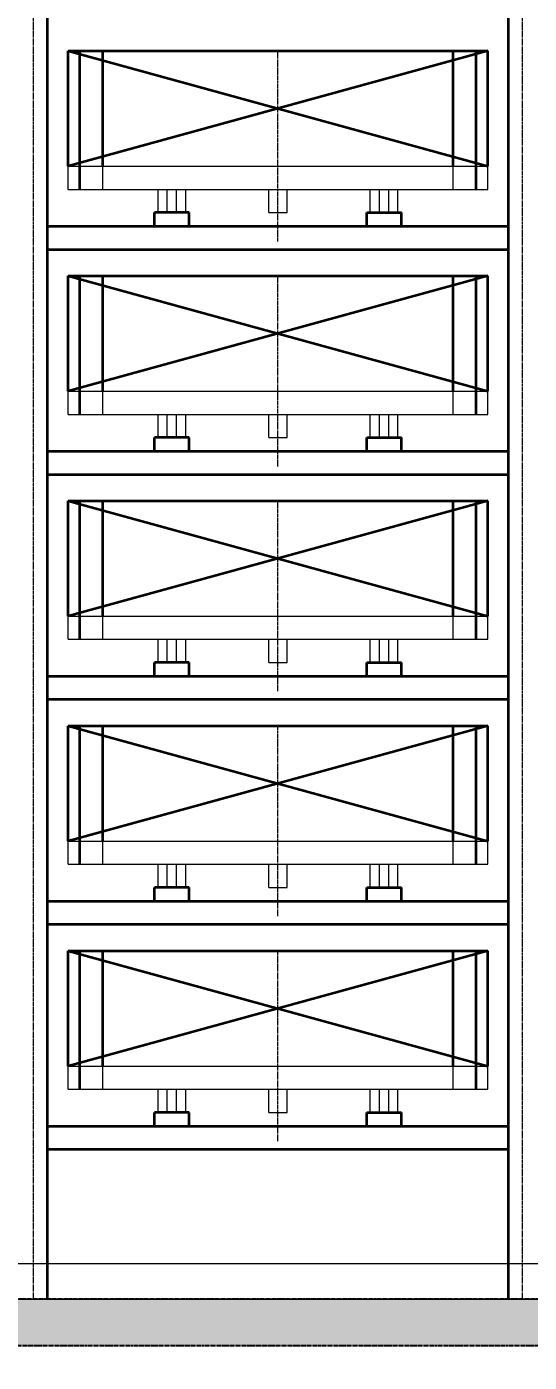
# Model space of a CAD drawing. Header units: millimetres. Extents: x -67280 to 67280, y -47520 to 47520.
# Drawn here: x 11752 to 13932, y 7327 to 13115 of the extents above; entities that cross this region are included whole.
import ezdxf

# ---------------------------------------------------------------- set-up
doc = ezdxf.new("R2010")
doc.units = ezdxf.units.MM
doc.linetypes.add('双点画线', pattern=[22, 12, -2, 2, -2, 2, -2])
doc.linetypes.add('点画线', pattern=[18, 12, -2, 2, -2])
doc.layers.get('0').update_dxf_attribs({"lineweight": 35})
for name, color, linetype, lineweight in [('7', 30, '双点画线', 18), ('ACADCAXA细实线层', 3, 'Continuous', 18), ('ACAD细实线', 2, 'Continuous', 18), ('EB0', 7, 'Continuous', 35), ('中心线层', 1, '点画线', 18), ('剖面线层', 6, 'Continuous', 18), ('尺寸线层', 4, 'Continuous', 18), ('细实线层', 3, 'Continuous', 18)]:
    doc.layers.add(name, color=color, linetype=linetype, lineweight=lineweight)
doc.styles.add('标准', font='', dxfattribs={"width": 0.667})
doc.styles.get('标准').set_extended_font_data('宋体')
doc.dimstyles.new('标准', dxfattribs={"dimscale": 160, "dimtxt": 2, "dimasz": 1, "dimexe": 1, "dimexo": 0, "dimgap": 1, "dimtad": 1, "dimdec": 1, "dimdsep": 46, "dimtxsty": '标准', "dimblk": '_CAXARROW', "dimcen": 0, "dimdle": 2, "dimaunit": 1, "dimadec": 0, "dimazin": 2, "dimtfac": 0.707107, "dimtdec": 3, "dimtmove": 0, "dimatfit": 3, "dimfxl": 0, "dimfrac": 2, "dimtolj": 1, "dimarcsym": 0})

# ---------------------------------------------------------------- blocks, each defined once
blk = doc.blocks.new('*X1422')
at = {"layer": '尺寸线层', "linetype": 'Continuous', "lineweight": 18}
for points in [[(-45548, 4482.5), (-45388, 4462.5), (-45388, 4502.5)], [(20352, 4482.5), (20192, 4462.5), (20192, 4502.5)]]:
    blk.add_hatch(color=0, dxfattribs=at).paths.add_polyline_path(points, flags=0)
at = {"layer": '尺寸线层', "color": 0}
for p, q in [((-45548, 7646.8), (-45548, 4322.5)), ((20352, 7646.8), (20352, 4322.5))]:
    blk.add_line(p, q, dxfattribs=at)
at = {"layer": '尺寸线层', "color": 0, "linetype": 'Continuous', "lineweight": 18}
blk.add_line((20352, 4482.5), (-45548, 4482.5), dxfattribs=at)
at = {"layer": '尺寸线层', "color": 0, "insert": (-12598, 4849.7), "char_height": 320, "width": 4468.485, "attachment_point": 5, "line_spacing_factor": 1.15057, "style": '标准'}
blk.add_mtext('\\T1.1;地轨总长=65900', dxfattribs=at)
blk = doc.blocks.new('_CAXARROW')
blk.add_hatch(color=0).paths.add_polyline_path([(0, 0), (-1, 0.125), (-1, -0.125)], flags=0)
blk = doc.blocks.new('*X1431')
at = {"layer": '尺寸线层', "linetype": 'Continuous', "lineweight": 18}
for points in [[(-43338, 6013.6), (-43178, 6033.6), (-43178, 5993.6)], [(18142, 6013.6), (17982, 6033.6), (17982, 5993.6)]]:
    blk.add_hatch(color=0, dxfattribs=at).paths.add_polyline_path(points, flags=0)
at = {"layer": '尺寸线层', "color": 0}
for p, q in [((-43338, 7599.8), (-43338, 5853.6)), ((18142, 7599.8), (18142, 5853.6))]:
    blk.add_line(p, q, dxfattribs=at)
at = {"layer": '尺寸线层', "color": 0, "linetype": 'Continuous', "lineweight": 18}
blk.add_line((-43338, 6013.6), (18142, 6013.6), dxfattribs=at)
at = {"layer": '尺寸线层', "color": 0, "insert": (-12598, 6333.6), "char_height": 320, "width": 4248.879, "attachment_point": 5, "line_spacing_factor": 1.15057, "style": '标准'}
blk.add_mtext('\\T1.1;2120x29=61480', dxfattribs=at)
blk = doc.blocks.new('*X1599')
at = {"layer": '剖面线层', "linetype": 'Continuous', "lineweight": 18}
h = blk.add_hatch(dxfattribs=at)
h.set_pattern_fill('AR-CONC', color=256, style=0)
h.set_pattern_definition([(50, (0, 0), (182.18467, -15.9391), [19.05, -209.55]), (355, (0, 0), (-35.2428, 191.05664), [15.24, -167.64]), (100.451, (15.18, -1.33), (146.9425, 175.1167), [16.19, -178.09]), (46.1842, (0, 50.8), (271.07904, -42.0423), [28.575, -314.325]), (96.6356, (22.6, 47.3), (237.4042, 247.4256), [24.285, -267.135]), (351.184, (0, 50.8), (237.4046, 247.4251), [22.86, -251.46]), (21, (25.4, 38.1), (151.61488, -102.26552), [19.05, -209.55]), (326, (25.4, 38.1), (61.80203, 184.18797), [15.24, -167.64]), (71.4514, (38.03, 29.58), (213.4165, 81.92286), [16.19, -178.09]), (37.5, (0, 0), (3.088603, 84.55504), [0, -165.608, 0, -170.18, 0, -168.275]), (7.5, (0, 0), (66.81966, 100.18057), [0, -97.028, 0, -161.798, 0, -64.135]), (-32.5, (-56.64, 0), (135.590595, -5.728744), [0, -63.5, 0, -198.12, 0, -262.89]), (-42.5, (-82.04, 0), (148.12918, 25.4265), [0, -82.55, 0, -131.572, 0, -186.69])])
h.paths.add_polyline_path([(-65900, -100), (-65900, -3.4), (-65900, 100), (0, 100), (0, -100)], flags=0)
at = {"layer": '7', "linetype": '双点画线', "lineweight": 25}
for p, q in [((0, 100), (-65900, 100)), ((-65900, -100), (0, -100))]:
    blk.add_line(p, q, dxfattribs=at)

msp = doc.modelspace()

# ---------------------------------------------------------------- linework, layer by layer
at = {"layer": 'ACADCAXA细实线层', "color": 2, "linetype": 'Continuous', "lineweight": 18}
for p, q in [((11932.031, 12509.786), (13752.031, 12509.786)), ((11932.031, 12409.786), (13752.031, 12409.786)), ((12322.031, 12309.786), (12322.031, 12409.786)), ((12402.031, 12309.786), (12402.031, 12409.786)), ((12802.031, 12309.786), (12802.031, 12409.786)), ((12882.031, 12309.786), (12882.031, 12409.786)), ((13282.031, 12309.786), (13282.031, 12409.786)), ((13362.031, 12309.786), (13362.031, 12409.786)), ((12322.031, 12309.786), (12402.031, 12309.786)), ((12802.031, 12309.786), (12882.031, 12309.786)), ((13282.031, 12309.786), (13362.031, 12309.786)), ((11932.031, 11534.786), (13752.031, 11534.786)), ((11932.031, 11434.786), (13752.031, 11434.786)), ((12322.031, 11334.786), (12322.031, 11434.786)), ((12402.031, 11334.786), (12402.031, 11434.786)), ((12802.031, 11334.786), (12802.031, 11434.786)), ((12882.031, 11334.786), (12882.031, 11434.786)), ((13282.031, 11334.786), (13282.031, 11434.786)), ((13362.031, 11334.786), (13362.031, 11434.786)), ((12322.031, 11334.786), (12402.031, 11334.786)), ((12802.031, 11334.786), (12882.031, 11334.786)), ((13282.031, 11334.786), (13362.031, 11334.786)), ((11932.031, 10559.786), (13752.031, 10559.786)), ((11932.031, 10459.786), (13752.031, 10459.786)), ((12322.031, 10359.786), (12322.031, 10459.786)), ((12402.031, 10359.786), (12402.031, 10459.786)), ((12802.031, 10359.786), (12802.031, 10459.786)), ((12882.031, 10359.786), (12882.031, 10459.786)), ((13282.031, 10359.786), (13282.031, 10459.786)), ((13362.031, 10359.786), (13362.031, 10459.786)), ((12322.031, 10359.786), (12402.031, 10359.786)), ((12802.031, 10359.786), (12882.031, 10359.786)), ((13282.031, 10359.786), (13362.031, 10359.786)), ((11932.031, 9584.786), (13752.031, 9584.786)), ((11932.031, 9484.786), (13752.031, 9484.786)), ((12322.031, 9384.786), (12322.031, 9484.786)), ((12402.031, 9384.786), (12402.031, 9484.786)), ((12802.031, 9384.786), (12802.031, 9484.786)), ((12882.031, 9384.786), (12882.031, 9484.786)), ((13282.031, 9384.786), (13282.031, 9484.786)), ((13362.031, 9384.786), (13362.031, 9484.786)), ((12322.031, 9384.786), (12402.031, 9384.786)), ((12802.031, 9384.786), (12882.031, 9384.786)), ((13282.031, 9384.786), (13362.031, 9384.786)), ((11932.031, 8609.786), (13752.031, 8609.786)), ((11932.031, 8509.786), (13752.031, 8509.786)), ((12322.031, 8409.786), (12322.031, 8509.786)), ((12402.031, 8409.786), (12402.031, 8509.786)), ((12802.031, 8409.786), (12802.031, 8509.786)), ((12882.031, 8409.786), (12882.031, 8509.786)), ((13282.031, 8409.786), (13282.031, 8509.786)), ((13362.031, 8409.786), (13362.031, 8509.786)), ((12322.031, 8409.786), (12402.031, 8409.786)), ((12802.031, 8409.786), (12882.031, 8409.786)), ((13282.031, 8409.786), (13362.031, 8409.786))]:
    msp.add_line(p, q, dxfattribs=at)
at = {"layer": 'EB0'}
for p, q in [((11842.031, 7599.786), (11842.031, 18849.786)), ((13842.031, 7599.786), (13842.031, 18849.786)), ((12307.031, 12249.786), (12307.031, 12309.786)), ((12457.031, 12309.786), (12307.031, 12309.786)), ((12457.031, 12249.786), (12457.031, 12309.786)), ((13227.031, 12309.786), (13377.031, 12309.786)), ((13227.031, 12249.786), (13227.031, 12309.786)), ((13377.031, 12249.786), (13377.031, 12309.786)), ((11842.031, 12249.786), (13842.031, 12249.786)), ((12082.031, 12249.786), (13842.031, 12249.786)), ((11842.031, 12149.786), (13842.031, 12149.786)), ((12082.031, 12149.786), (13842.031, 12149.786)), ((12307.031, 11274.786), (12307.031, 11334.786)), ((12457.031, 11334.786), (12307.031, 11334.786)), ((12457.031, 11274.786), (12457.031, 11334.786)), ((13227.031, 11334.786), (13377.031, 11334.786)), ((13227.031, 11274.786), (13227.031, 11334.786)), ((13377.031, 11274.786), (13377.031, 11334.786)), ((11842.031, 11274.786), (13842.031, 11274.786)), ((12082.031, 11274.786), (13842.031, 11274.786)), ((11842.031, 11174.786), (13842.031, 11174.786)), ((12082.031, 11174.786), (13842.031, 11174.786)), ((12307.031, 10299.786), (12307.031, 10359.786)), ((12457.031, 10359.786), (12307.031, 10359.786)), ((12457.031, 10299.786), (12457.031, 10359.786)), ((13227.031, 10359.786), (13377.031, 10359.786)), ((13227.031, 10299.786), (13227.031, 10359.786)), ((13377.031, 10299.786), (13377.031, 10359.786)), ((11842.031, 10299.786), (13842.031, 10299.786)), ((12082.031, 10299.786), (13842.031, 10299.786)), ((11842.031, 10199.786), (13842.031, 10199.786)), ((12082.031, 10199.786), (13842.031, 10199.786)), ((12307.031, 9324.786), (12307.031, 9384.786)), ((12457.031, 9384.786), (12307.031, 9384.786)), ((12457.031, 9324.786), (12457.031, 9384.786)), ((13227.031, 9384.786), (13377.031, 9384.786)), ((13227.031, 9324.786), (13227.031, 9384.786)), ((13377.031, 9324.786), (13377.031, 9384.786)), ((11842.031, 9324.786), (13842.031, 9324.786)), ((12082.031, 9324.786), (13842.031, 9324.786)), ((11842.031, 9224.786), (13842.031, 9224.786)), ((12082.031, 9224.786), (13842.031, 9224.786)), ((12307.031, 8349.786), (12307.031, 8409.786)), ((12457.031, 8409.786), (12307.031, 8409.786)), ((12457.031, 8349.786), (12457.031, 8409.786)), ((13227.031, 8409.786), (13377.031, 8409.786)), ((13227.031, 8349.786), (13227.031, 8409.786)), ((13377.031, 8349.786), (13377.031, 8409.786)), ((11842.031, 8349.786), (13842.031, 8349.786)), ((12082.031, 8349.786), (13842.031, 8349.786)), ((11842.031, 8249.786), (13842.031, 8249.786)), ((12082.031, 8249.786), (13842.031, 8249.786))]:
    msp.add_line(p, q, dxfattribs=at)
at = {"layer": 'EB0', "color": 2}
for p, q in [((11932.031, 13009.786), (13752.031, 13009.786)), ((13752.031, 13009.786), (11932.031, 12509.786)), ((11932.031, 13009.786), (13752.031, 12509.786)), ((11932.031, 12509.786), (11932.031, 13009.786)), ((13752.031, 12509.786), (13752.031, 13009.786)), ((11932.031, 12034.786), (13752.031, 12034.786)), ((13752.031, 12034.786), (11932.031, 11534.786)), ((11932.031, 12034.786), (13752.031, 11534.786)), ((11932.031, 11534.786), (11932.031, 12034.786)), ((13752.031, 11534.786), (13752.031, 12034.786)), ((11932.031, 11059.786), (13752.031, 11059.786)), ((13752.031, 11059.786), (11932.031, 10559.786)), ((11932.031, 11059.786), (13752.031, 10559.786)), ((11932.031, 10559.786), (11932.031, 11059.786)), ((13752.031, 10559.786), (13752.031, 11059.786)), ((11932.031, 10084.786), (13752.031, 10084.786)), ((13752.031, 10084.786), (11932.031, 9584.786)), ((11932.031, 10084.786), (13752.031, 9584.786)), ((11932.031, 9584.786), (11932.031, 10084.786)), ((13752.031, 9584.786), (13752.031, 10084.786)), ((11932.031, 9109.786), (13752.031, 9109.786)), ((13752.031, 9109.786), (11932.031, 8609.786)), ((11932.031, 9109.786), (13752.031, 8609.786)), ((11932.031, 8609.786), (11932.031, 9109.786)), ((13752.031, 8609.786), (13752.031, 9109.786))]:
    msp.add_line(p, q, dxfattribs=at)
at = {"layer": 'EB0', "color": 4}
for p, q in [((11982.031, 12509.786), (11982.031, 13009.786)), ((13702.031, 12509.786), (13702.031, 13009.786)), ((11982.031, 12409.786), (11982.031, 12509.786)), ((13702.031, 12409.786), (13702.031, 12509.786)), ((11982.031, 11534.786), (11982.031, 12034.786)), ((13702.031, 11534.786), (13702.031, 12034.786)), ((11982.031, 11434.786), (11982.031, 11534.786)), ((13702.031, 11434.786), (13702.031, 11534.786)), ((11982.031, 10559.786), (11982.031, 11059.786)), ((13702.031, 10559.786), (13702.031, 11059.786)), ((11982.031, 10459.786), (11982.031, 10559.786)), ((13702.031, 10459.786), (13702.031, 10559.786)), ((11982.031, 9584.786), (11982.031, 10084.786)), ((13702.031, 9584.786), (13702.031, 10084.786)), ((11982.031, 9484.786), (11982.031, 9584.786)), ((13702.031, 9484.786), (13702.031, 9584.786)), ((11982.031, 8609.786), (11982.031, 9109.786)), ((13702.031, 8609.786), (13702.031, 9109.786)), ((11982.031, 8509.786), (11982.031, 8609.786)), ((13702.031, 8509.786), (13702.031, 8609.786))]:
    msp.add_line(p, q, dxfattribs=at)
at = {"layer": 'EB0', "color": 5}
for p, q in [((12082.031, 12509.786), (12082.031, 13009.786)), ((13602.031, 12509.786), (13602.031, 13009.786)), ((12082.031, 11534.786), (12082.031, 12034.786)), ((13602.031, 11534.786), (13602.031, 12034.786)), ((12082.031, 10559.786), (12082.031, 11059.786)), ((13602.031, 10559.786), (13602.031, 11059.786)), ((12082.031, 9584.786), (12082.031, 10084.786)), ((13602.031, 9584.786), (13602.031, 10084.786)), ((12082.031, 8609.786), (12082.031, 9109.786)), ((13602.031, 8609.786), (13602.031, 9109.786))]:
    msp.add_line(p, q, dxfattribs=at)
at = {"layer": '中心线层'}
for p, q in [((11782.031, 7596.786), (11782.031, 18852.786)), ((13902.031, 7596.786), (13902.031, 18852.786)), ((12842.031, 12184.422), (12842.031, 13012.786)), ((12842.031, 11209.422), (12842.031, 12037.786)), ((12842.031, 10234.422), (12842.031, 11062.786)), ((12842.031, 9259.422), (12842.031, 10087.786)), ((12842.031, 8284.422), (12842.031, 9112.786))]:
    msp.add_line(p, q, dxfattribs=at)
at = {"layer": '尺寸线层'}
for p, q in [((11842.031, 7599.786), (11842.031, 18849.786)), ((13842.031, 7599.786), (13842.031, 18849.786)), ((12362.031, 12309.786), (12362.031, 12409.786)), ((12442.031, 12309.786), (12442.031, 12409.786)), ((13242.031, 12309.786), (13242.031, 12409.786)), ((13322.031, 12309.786), (13322.031, 12409.786)), ((12362.031, 11334.786), (12362.031, 11434.786)), ((12442.031, 11334.786), (12442.031, 11434.786)), ((13242.031, 11334.786), (13242.031, 11434.786)), ((13322.031, 11334.786), (13322.031, 11434.786)), ((12362.031, 10359.786), (12362.031, 10459.786)), ((12442.031, 10359.786), (12442.031, 10459.786)), ((13242.031, 10359.786), (13242.031, 10459.786)), ((13322.031, 10359.786), (13322.031, 10459.786)), ((12362.031, 9384.786), (12362.031, 9484.786)), ((12442.031, 9384.786), (12442.031, 9484.786)), ((13242.031, 9384.786), (13242.031, 9484.786)), ((13322.031, 9384.786), (13322.031, 9484.786)), ((12362.031, 8409.786), (12362.031, 8509.786)), ((12442.031, 8409.786), (12442.031, 8509.786)), ((13242.031, 8409.786), (13242.031, 8509.786)), ((13322.031, 8409.786), (13322.031, 8509.786)), ((-45547.969, 7754.786), (20352.031, 7754.786)), ((-45547.969, 7599.786), (20352.031, 7599.786))]:
    msp.add_line(p, q, dxfattribs=at)
at = {"layer": '细实线层'}
for p, q in [((11932.031, 12409.786), (11932.031, 12509.786)), ((13752.031, 12409.786), (13752.031, 12509.786)), ((11932.031, 11434.786), (11932.031, 11534.786)), ((13752.031, 11434.786), (13752.031, 11534.786)), ((11932.031, 10459.786), (11932.031, 10559.786)), ((13752.031, 10459.786), (13752.031, 10559.786)), ((11932.031, 9484.786), (11932.031, 9584.786)), ((13752.031, 9484.786), (13752.031, 9584.786)), ((11932.031, 8509.786), (11932.031, 8609.786)), ((13752.031, 8509.786), (13752.031, 8609.786))]:
    msp.add_line(p, q, dxfattribs=at)
at = {"layer": '细实线层', "color": 5}
for p, q in [((12082.031, 12409.786), (12082.031, 12509.786)), ((13602.031, 12409.786), (13602.031, 12509.786)), ((12082.031, 11434.786), (12082.031, 11534.786)), ((13602.031, 11434.786), (13602.031, 11534.786)), ((12082.031, 10459.786), (12082.031, 10559.786)), ((13602.031, 10459.786), (13602.031, 10559.786)), ((12082.031, 9484.786), (12082.031, 9584.786)), ((13602.031, 9484.786), (13602.031, 9584.786)), ((12082.031, 8509.786), (12082.031, 8609.786)), ((13602.031, 8509.786), (13602.031, 8609.786))]:
    msp.add_line(p, q, dxfattribs=at)

# ---------------------------------------------------------------- block references
at = {"layer": 'ACAD细实线'}
msp.add_blockref('*X1599', (20352.031, 7499.786), dxfattribs=at)

# ---------------------------------------------------------------- dimensions: what is measured, and where the dimension line sits
at = {"layer": '尺寸线层'}
for base, p1, p2, override, picture, middle in [((-45547.969, 4482.546), (20352.031, 7646.786), (-45547.969, 7646.786), {"dimpost": '地轨总长=<>', "dimsah": 1, "dimtfill": 1, "dimtzin": 8}, '*X1422', (-12597.969, 4482.546)), ((18142.031, 6013.616), (-43337.969, 7599.786), (18142.031, 7599.786), {"dimpost": '2120x29=<>', "dimsah": 1, "dimtfill": 1, "dimtzin": 8}, '*X1431', (-12597.969, 6013.616))]:
    dim = msp.add_linear_dim(base=base, p1=p1, p2=p2, dimstyle='标准', override=override, dxfattribs=at)
    dim.commit()
    dim.dimension.update_dxf_attribs({"geometry": picture, "text_midpoint": middle})

doc.saveas('drawing.dxf')
